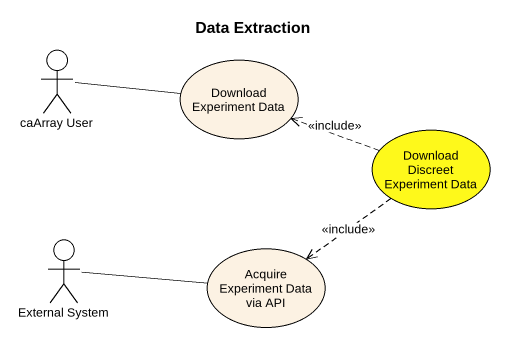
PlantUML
@startuml
title Data Extraction
actor "caArray User" as caArray_User
usecase "Download Experiment Data" as Download_Experiment_Data
usecase "Download Discreet Experiment Data" as Download_Discreet #FEF91B
actor "External System" as External_System
usecase "Acquire Experiment Data via API" as Acquire_Experiment_Data_via
caArray_User -right- Download_Experiment_Data
Download_Discreet .left.> Download_Experiment_Data : <<include>>
Download_Discreet ..> Acquire_Experiment_Data_via : <<include>>
External_System -right- Acquire_Experiment_Data_via
@enduml
